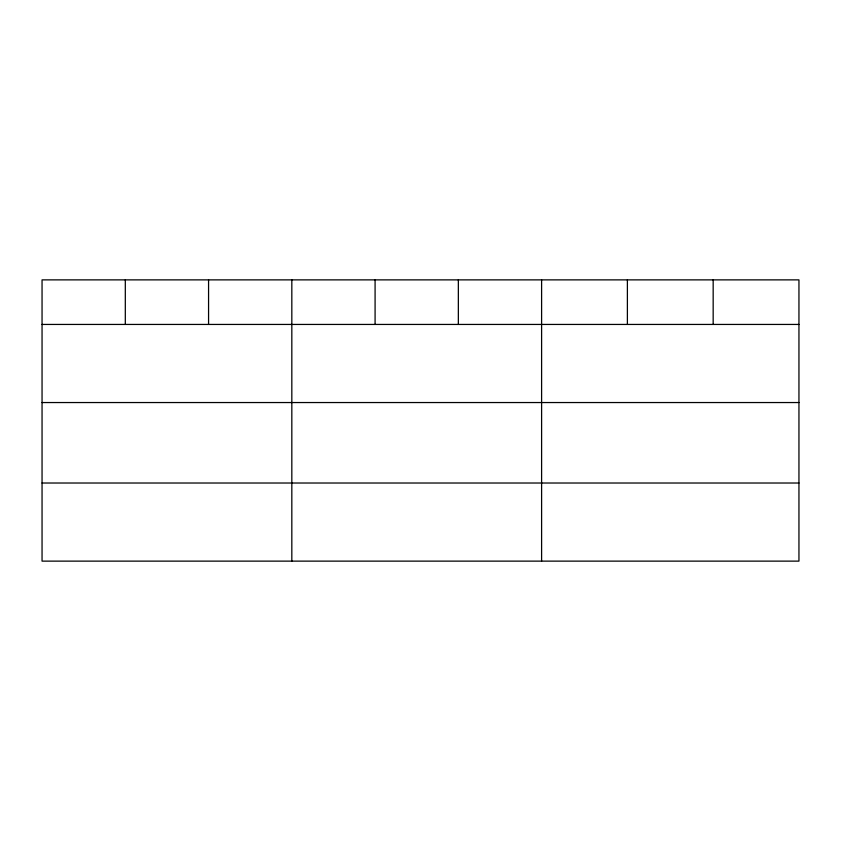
<?xml version="1.0" encoding="UTF-8"?>
<svg xmlns="http://www.w3.org/2000/svg" width="841" height="841" viewBox="0 0 841 841"><rect width="100%" height="100%" fill="white"/><g stroke="black" fill="none" stroke-linecap="round" stroke-linejoin="round"><path stroke-width="1.26" d="M798.95 402.545L798.95 279.874L42.05 279.874L42.05 561.126L798.95 561.126L798.95 402.545L42.05 402.545M42.05 324.437L798.95 324.437M42.05 483.018L798.95 483.018M713.168 279.874L713.168 324.437M627.386 279.874L627.386 324.437M541.604 279.874L541.604 561.126M458.345 279.874L458.345 324.437M375.086 279.874L375.086 324.437M291.827 279.874L291.827 561.126M208.568 279.874L208.568 324.437M125.309 279.874L125.309 324.437"/></g></svg>
